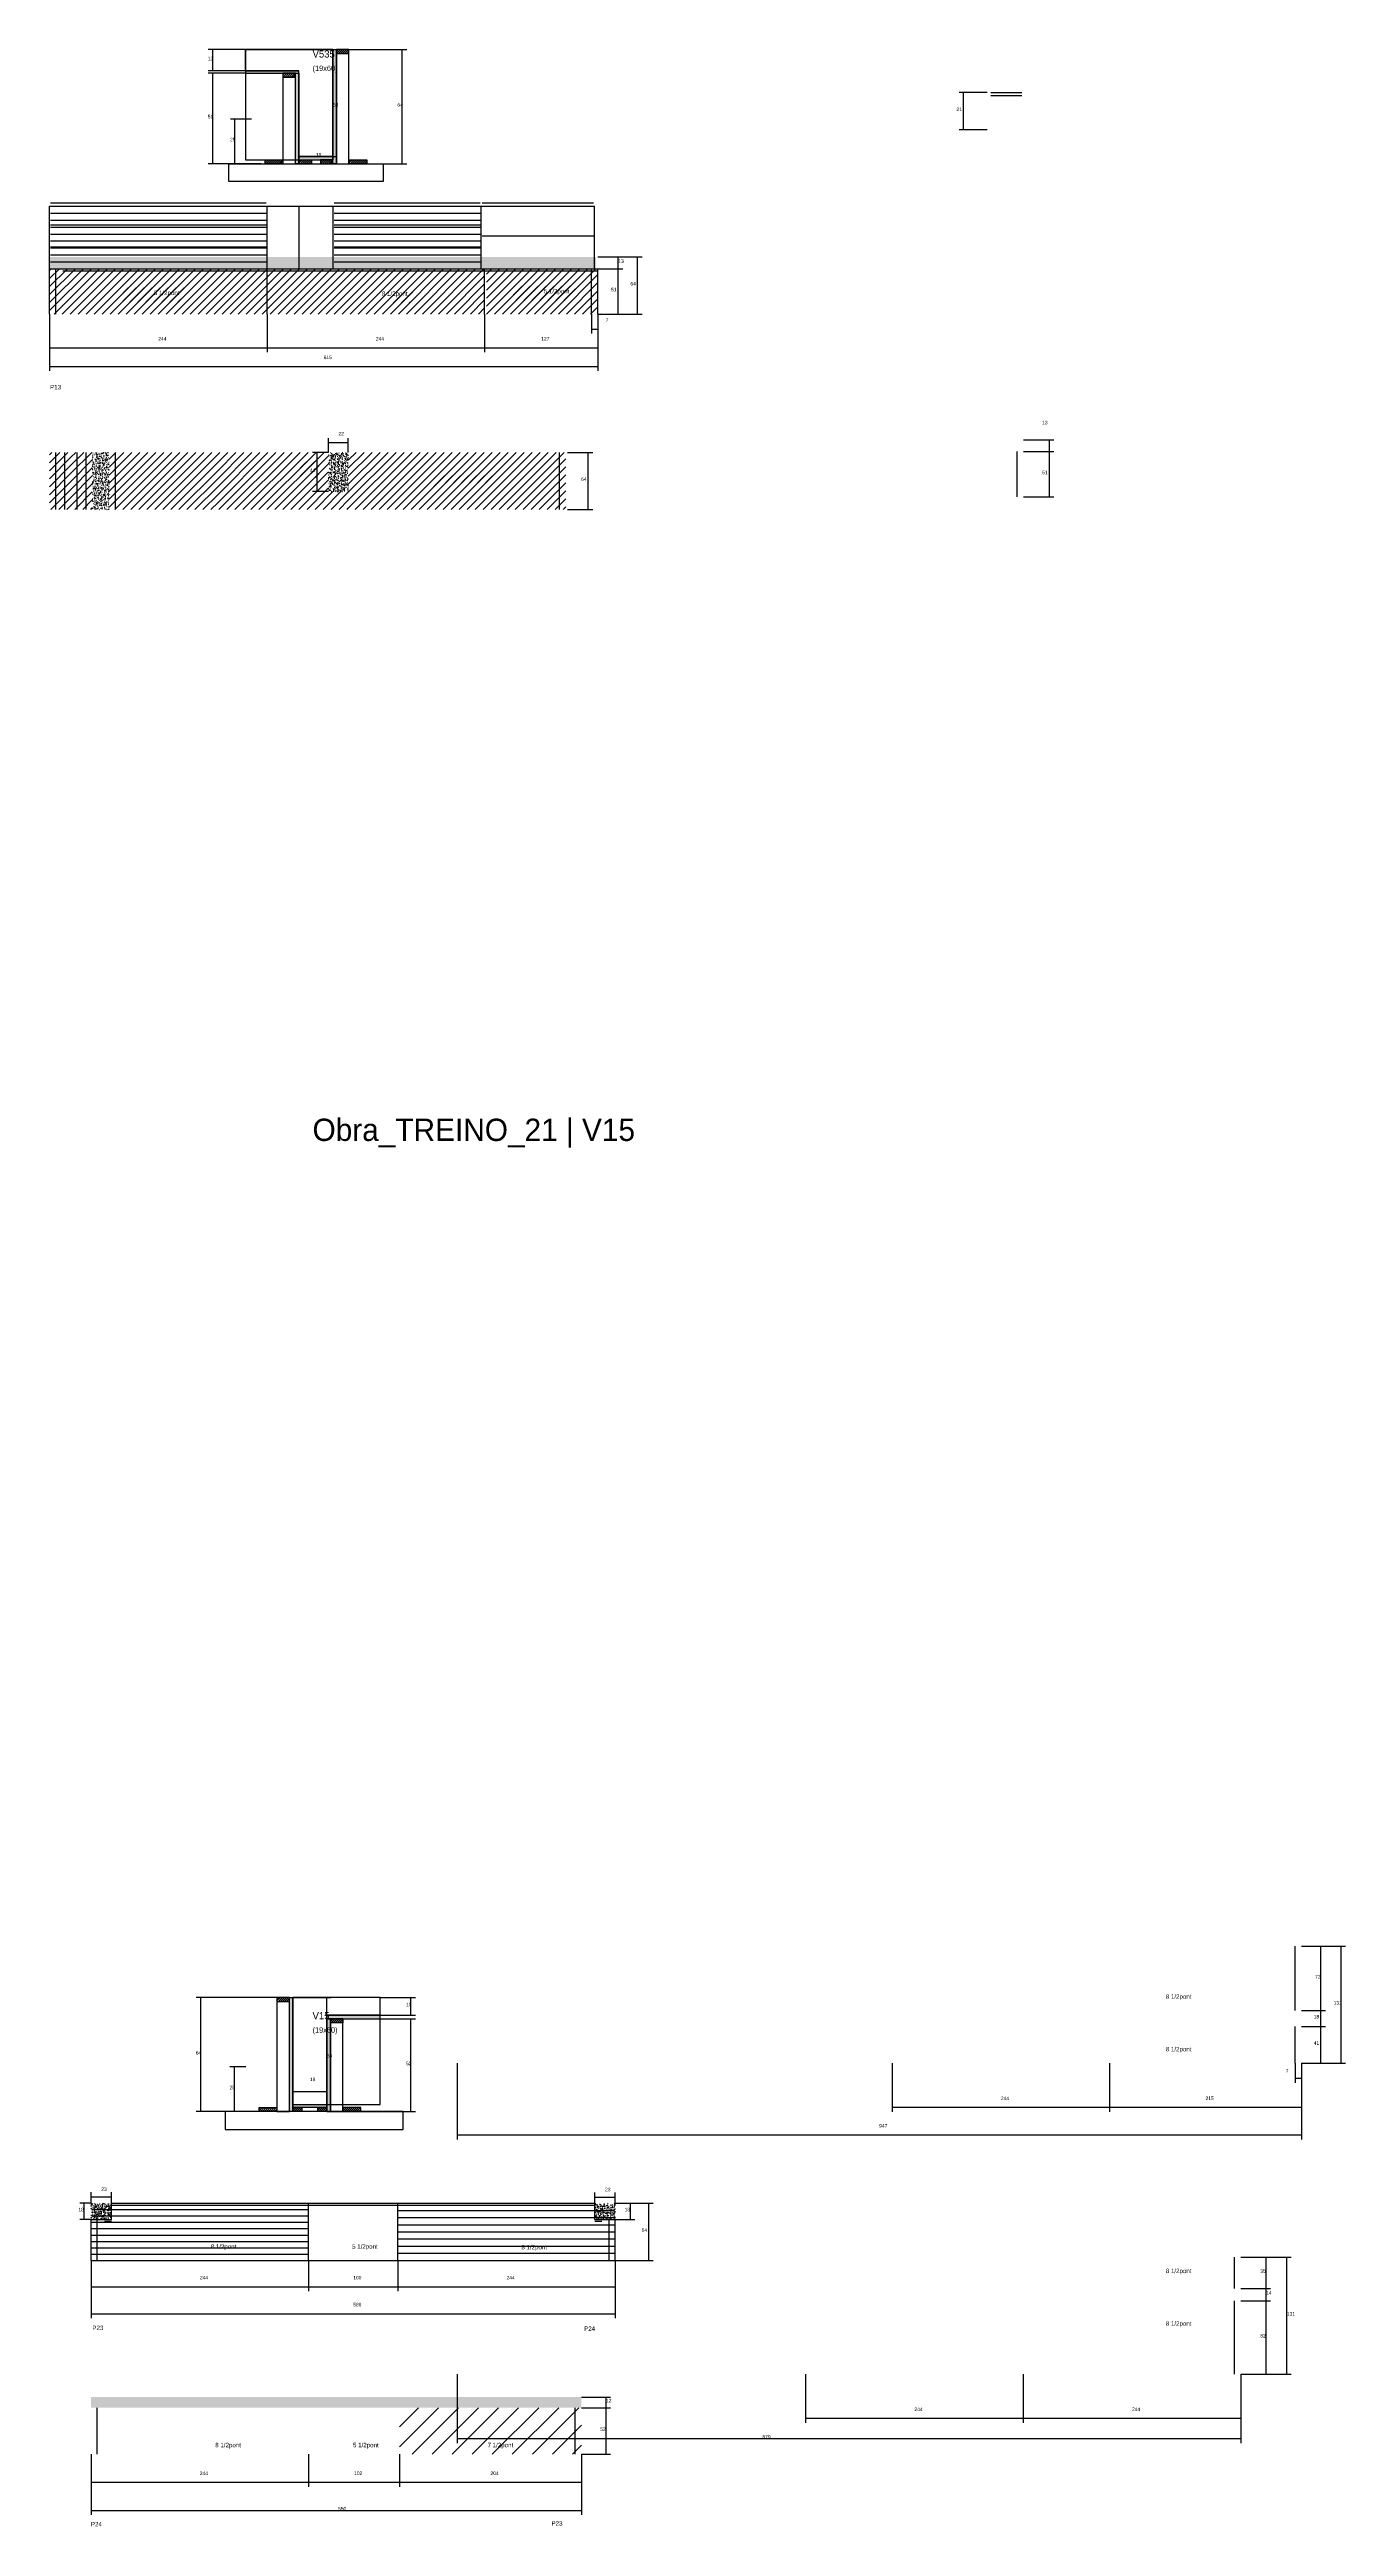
# Model space of a CAD drawing. Header units: metres. Extents: x -2848 to 22762, y -49062 to 1016.
# Drawn here: x 9305 to 10759, y -26964 to -24186 of the extents above; entities that cross this region are included whole.
import ezdxf

# ---------------------------------------------------------------- set-up
doc = ezdxf.new("R2010")
doc.units = ezdxf.units.M
for name, color, linetype in [('CONCRETO', 251, 'Continuous'), ('COTA', 4, 'Continuous'), ('Cota Seção (2x)', 4, 'Continuous'), ('Hachura', 253, 'Continuous'), ('LABEL_ID', 3, 'Continuous'), ('Madeira', 126, 'Continuous'), ('NOMENCLATURA', 7, 'Continuous'), ('Painéis', 200, 'Continuous'), ('SARR_2.2x7', 40, 'Continuous'), ('Texto Seção', 7, 'Continuous')]:
    doc.layers.add(name, color=color, linetype=linetype)

msp = doc.modelspace()

# ---------------------------------------------------------------- hatches: boundary and pattern name
at = {"layer": 'COTA'}
h = msp.add_hatch(dxfattribs=at)
h.set_pattern_fill('AR-CONC', scale=0.03)
h.paths.add_polyline_path([(9305, -24418.6), (9305, -24432.6), (9305, -24432.6), (9918, -24432.6), (9918, -24432.6), (9918, -24418.6), (9918, -24418.6), (9305, -24418.6)])
h = msp.add_hatch(dxfattribs=at)
h.set_pattern_fill('AR-CONC', scale=0.03)
h.paths.add_polyline_path([(9353, -24701.8), (9372, -24701.8), (9372, -24637.8), (9353, -24637.8)])
h = msp.add_hatch(dxfattribs=at)
h.set_pattern_fill('AR-CONC', scale=0.03)
h.paths.add_polyline_path([(9618, -24681.8), (9640, -24681.8), (9640, -24637.8), (9618, -24637.8)])
h = msp.add_hatch(dxfattribs=at)
h.set_pattern_fill('AR-CONC', scale=0.03)
h.paths.add_polyline_path([(9374.6, -26601.4), (9351.6, -26601.4), (9351.6, -26619.4), (9374.6, -26619.4)])
h = msp.add_hatch(dxfattribs=at)
h.set_pattern_fill('AR-CONC', scale=0.03)
h.paths.add_polyline_path([(9916.6, -26601.4), (9916.6, -26619.4), (9939.6, -26619.4), (9939.6, -26601.4)])
h = msp.add_hatch(dxfattribs=at)
h.set_pattern_fill('AR-CONC', scale=0.03)
h.paths.add_polyline_path([(9697.6, -26830.7), (9901.6, -26830.7), (9901.6, -26818.7), (9351.6, -26818.7), (9351.6, -26830.7)])
at = {"layer": 'Hachura'}
h = msp.add_hatch(color=8, dxfattribs=at)
h.dxf.hatch_style = 1
h.paths.add_polyline_path([(9622.8, -24186), (9626.8, -24186), (9626.8, -24186), (9626.8, -24314), (9626.8, -24314), (9622.8, -24314), (9622.8, -24314), (9622.8, -24186)])
h = msp.add_hatch(dxfattribs=at)
h.set_pattern_fill('ANSI31', scale=0.5)
h.paths.add_polyline_path([(9640.8, -24190.4), (9640.8, -24186), (9640.8, -24186), (9626.8, -24186), (9626.8, -24186), (9626.8, -24190.4), (9626.8, -24190.4), (9640.8, -24190.4)])
h = msp.add_hatch(color=8, dxfattribs=at)
h.dxf.hatch_style = 1
h.paths.add_polyline_path([(9584.8, -24212.4), (9584.8, -24210), (9584.8, -24210), (9524.8, -24210), (9524.8, -24210), (9524.8, -24212.4), (9524.8, -24212.4), (9584.8, -24212.4)])
h = msp.add_hatch(dxfattribs=at)
h.set_pattern_fill('ANSI31', scale=0.5)
h.paths.add_polyline_path([(9580.8, -24216.8), (9580.8, -24212.4), (9580.8, -24212.4), (9566.8, -24212.4), (9566.8, -24212.4), (9566.8, -24216.8), (9566.8, -24216.8), (9580.8, -24216.8)])
h = msp.add_hatch(color=8, dxfattribs=at)
h.dxf.hatch_style = 1
h.paths.add_polyline_path([(9580.8, -24212.4), (9584.8, -24212.4), (9584.8, -24212.4), (9584.8, -24314), (9584.8, -24314), (9580.8, -24314), (9580.8, -24314), (9580.8, -24212.4)])
h = msp.add_hatch(dxfattribs=at)
h.set_pattern_fill('ANSI31', scale=0.5)
h.paths.add_polyline_path([(9546.8, -24314), (9546.8, -24309.6), (9546.8, -24309.6), (9566.8, -24309.6), (9566.8, -24309.6), (9566.8, -24314), (9566.8, -24314), (9546.8, -24314)])
h = msp.add_hatch(color=8, dxfattribs=at)
h.dxf.hatch_style = 1
h.paths.add_polyline_path([(9622.8, -24309.6), (9622.8, -24306), (9622.8, -24306), (9584.8, -24306), (9584.8, -24306), (9584.8, -24309.6), (9584.8, -24309.6), (9622.8, -24309.6)])
h = msp.add_hatch(dxfattribs=at)
h.set_pattern_fill('ANSI31', scale=0.5)
h.paths.add_polyline_path([(9584.8, -24314), (9584.8, -24309.6), (9584.8, -24309.6), (9598.8, -24309.6), (9598.8, -24309.6), (9598.8, -24314), (9598.8, -24314), (9584.8, -24314)])
h = msp.add_hatch(dxfattribs=at)
h.set_pattern_fill('ANSI31', scale=0.5)
h.paths.add_polyline_path([(9622.8, -24314), (9622.8, -24309.6), (9622.8, -24309.6), (9608.8, -24309.6), (9608.8, -24309.6), (9608.8, -24314), (9608.8, -24314), (9622.8, -24314)])
h = msp.add_hatch(dxfattribs=at)
h.set_pattern_fill('ANSI31', scale=0.5)
h.paths.add_polyline_path([(9640.8, -24314), (9640.8, -24309.6), (9640.8, -24309.6), (9660.8, -24309.6), (9660.8, -24309.6), (9660.8, -24314), (9660.8, -24314), (9640.8, -24314)])
h = msp.add_hatch(dxfattribs=at)
h.set_pattern_fill('ANSI31', scale=2)
h.paths.add_polyline_path([(9549, -24431.8), (9305, -24431.8), (9305, -24482.6), (9549, -24482.6)])
h = msp.add_hatch(dxfattribs=at)
h.set_pattern_fill('ANSI31', scale=2)
h.paths.add_polyline_path([(9793, -24431.8), (9549, -24431.8), (9549, -24482.6), (9793, -24482.6)])
h = msp.add_hatch(dxfattribs=at)
h.set_pattern_fill('ANSI31', scale=2)
h.paths.add_polyline_path([(9920, -24431.8), (9795, -24431.8), (9795, -24482.6), (9920, -24482.6)])
h = msp.add_hatch(dxfattribs=at)
h.set_pattern_fill('ANSI31', scale=2)
h.paths.add_polyline_path([(9387.7, -24469.5), (9387.7, -24453.3), (9387.7, -24453.3), (9456.3, -24453.3), (9456.3, -24453.3), (9456.3, -24469.5), (9456.3, -24469.5), (9387.7, -24469.5)])
h = msp.add_hatch(dxfattribs=at)
h.set_pattern_fill('ANSI31', scale=2)
h.paths.add_polyline_path([(9641.5, -24470.3), (9709.1, -24470.3), (9709.1, -24470.3), (9714.6, -24454.3), (9714.6, -24454.3), (9647, -24454.3), (9647, -24454.3), (9641.5, -24470.3)])
h = msp.add_hatch(dxfattribs=at)
h.set_pattern_fill('ANSI31', scale=2)
h.paths.add_polyline_path([(9823, -24467.5), (9890.6, -24467.5), (9890.6, -24467.5), (9896.1, -24451.5), (9896.1, -24451.5), (9828.5, -24451.5), (9828.5, -24451.5), (9823, -24467.5)])
h = msp.add_hatch(dxfattribs=at)
h.set_pattern_fill('ANSI31', scale=2)
h.paths.add_polyline_path([(9329, -24637.8), (9305, -24637.8), (9305, -24701.8), (9329, -24701.8)])
h = msp.add_hatch(dxfattribs=at)
h.set_pattern_fill('ANSI31', scale=2)
h.paths.add_polyline_path([(9353, -24637.8), (9329, -24637.8), (9329, -24701.8), (9353, -24701.8)])
h = msp.add_hatch(dxfattribs=at)
h.set_pattern_fill('ANSI31', scale=2)
h.paths.add_polyline_path([(9494, -24637.8), (9372, -24637.8), (9372, -24701.8), (9494, -24701.8)])
h = msp.add_hatch(dxfattribs=at)
h.set_pattern_fill('ANSI31', scale=2)
h.paths.add_polyline_path([(9640, -24681.8), (9618, -24681.8), (9618, -24637.8), (9494, -24637.8), (9494, -24701.8), (9640, -24701.8)])
h = msp.add_hatch(dxfattribs=at)
h.set_pattern_fill('ANSI31', scale=2)
h.paths.add_polyline_path([(9884, -24637.8), (9640, -24637.8), (9640, -24701.8), (9884, -24701.8)])
h = msp.add_hatch(dxfattribs=at)
h.set_pattern_fill('ANSI31', scale=2)
h.paths.add_polyline_path([(9606.9, -24670.6), (9606.9, -24648.4), (9606.9, -24648.4), (9586.3, -24648.4), (9586.3, -24648.4), (9586.3, -24670.6), (9586.3, -24670.6), (9606.9, -24670.6)])
h = msp.add_hatch(dxfattribs=at)
h.set_pattern_fill('ANSI31', scale=2)
h.paths.add_polyline_path([(9734.8, -24680.1), (9802.5, -24680.1), (9802.5, -24680.1), (9808, -24664.2), (9808, -24664.2), (9740.3, -24664.2), (9740.3, -24664.2), (9734.8, -24680.1)])
h = msp.add_hatch(dxfattribs=at)
h.set_pattern_fill('ANSI31', scale=0.5)
h.paths.add_polyline_path([(9560, -26370.5), (9560, -26374.9), (9560, -26374.9), (9574, -26374.9), (9574, -26374.9), (9574, -26370.5), (9574, -26370.5), (9560, -26370.5)])
h = msp.add_hatch(color=8, dxfattribs=at)
h.dxf.hatch_style = 1
h.paths.add_polyline_path([(9574, -26370.5), (9578, -26370.5), (9578, -26370.5), (9578, -26498.5), (9578, -26498.5), (9574, -26498.5), (9574, -26498.5), (9574, -26370.5)])
h = msp.add_hatch(color=8, dxfattribs=at)
h.dxf.hatch_style = 1
h.paths.add_polyline_path([(9676, -26394.5), (9676, -26390.5), (9676, -26390.5), (9616, -26390.5), (9616, -26390.5), (9616, -26394.5), (9616, -26394.5), (9676, -26394.5)])
h = msp.add_hatch(color=8, dxfattribs=at)
h.dxf.hatch_style = 1
h.paths.add_polyline_path([(9620, -26394.5), (9616, -26394.5), (9616, -26394.5), (9616, -26498.5), (9616, -26498.5), (9620, -26498.5), (9620, -26498.5), (9620, -26394.5)])
h = msp.add_hatch(dxfattribs=at)
h.set_pattern_fill('ANSI31', scale=0.5)
h.paths.add_polyline_path([(9634, -26394.5), (9634, -26398.9), (9634, -26398.9), (9620, -26398.9), (9620, -26398.9), (9620, -26394.5), (9620, -26394.5), (9634, -26394.5)])
h = msp.add_hatch(dxfattribs=at)
h.set_pattern_fill('ANSI31', scale=0.5)
h.paths.add_polyline_path([(9540, -26498.5), (9540, -26494.1), (9540, -26494.1), (9560, -26494.1), (9560, -26494.1), (9560, -26498.5), (9560, -26498.5), (9540, -26498.5)])
h = msp.add_hatch(color=8, dxfattribs=at)
h.dxf.hatch_style = 1
h.paths.add_polyline_path([(9578, -26494.1), (9578, -26490.5), (9578, -26490.5), (9616, -26490.5), (9616, -26490.5), (9616, -26494.1), (9616, -26494.1), (9578, -26494.1)])
h = msp.add_hatch(dxfattribs=at)
h.set_pattern_fill('ANSI31', scale=0.5)
h.paths.add_polyline_path([(9578, -26498.5), (9578, -26494.1), (9578, -26494.1), (9588, -26494.1), (9588, -26494.1), (9588, -26498.5), (9588, -26498.5), (9578, -26498.5)])
h = msp.add_hatch(dxfattribs=at)
h.set_pattern_fill('ANSI31', scale=0.5)
h.paths.add_polyline_path([(9606, -26498.5), (9606, -26494.1), (9606, -26494.1), (9616, -26494.1), (9616, -26494.1), (9616, -26498.5), (9616, -26498.5), (9606, -26498.5)])
h = msp.add_hatch(dxfattribs=at)
h.set_pattern_fill('ANSI31', scale=0.5)
h.paths.add_polyline_path([(9654, -26498.5), (9654, -26494.1), (9654, -26494.1), (9634, -26494.1), (9634, -26494.1), (9634, -26498.5), (9634, -26498.5), (9654, -26498.5)])
h = msp.add_hatch(dxfattribs=at)
h.set_pattern_fill('ANSI31', scale=5)
h.paths.add_polyline_path([(9697.6, -26830.7), (9697.6, -26882.7), (9901.6, -26882.7), (9901.6, -26830.7)])

# ---------------------------------------------------------------- linework, layer by layer
at = {"layer": 'CONCRETO'}
for points in [[(9584.8, -24210), (9524.8, -24210), (9524.8, -24186), (9622.8, -24186), (9622.8, -24309.6), (9622.8, -24309.6), (9622.8, -24306), (9584.8, -24306)], [(9524.8, -24309.6), (9622.8, -24309.6), (9622.8, -24186), (9524.8, -24186)], [(9676, -26390.5), (9676, -26370.5), (9578, -26370.5), (9578, -26370.5), (9578, -26370.5), (9578, -26490.5), (9616, -26490.5), (9616, -26400.5), (9616, -26390.5)], [(9578, -26490.5), (9676, -26490.5), (9676, -26370.5), (9578, -26370.5)]]:
    msp.add_lwpolyline(points, close=True, dxfattribs=at)
at = {"layer": 'COTA'}
for p, q in [((9524.8, -24186), (9483, -24186)), ((9488, -24210), (9488, -24186)), ((9640.8, -24186), (9705.7, -24186)), ((9700.7, -24314), (9700.7, -24186)), ((9524.8, -24210), (9483, -24210)), ((9524.8, -24212.4), (9483, -24212.4)), ((9488, -24314), (9488, -24212.4)), ((9531.5, -24264), (9507.9, -24264)), ((9512.9, -24314), (9512.9, -24264)), ((9542.4, -24314), (9483, -24314)), ((9531.5, -24314), (9507.9, -24314)), ((9640.8, -24314), (9705.7, -24314)), ((9920, -24418.6), (9948, -24418.6)), ((9920, -24418.6), (9969.6, -24418.6)), ((9920, -24431.8), (9948, -24431.8)), ((9920, -24431.8), (9948, -24431.8)), ((9943, -24431.8), (9943, -24418.6)), ((9943, -24482.6), (9943, -24431.8)), ((9964.6, -24482.6), (9964.6, -24418.6)), ((9305, -24482.6), (9305, -24525.5)), ((9305, -24482.6), (9305, -24546.4)), ((9549, -24482.6), (9549, -24525.5)), ((9549, -24482.6), (9549, -24525.5)), ((9793, -24482.6), (9793, -24525.5)), ((9793, -24482.6), (9793, -24525.5)), ((9913, -24482.6), (9913, -24504.5)), ((9913, -24499.5), (9920, -24499.5)), ((9920, -24482.6), (9920, -24504.5)), ((9920, -24482.6), (9920, -24525.5)), ((9920, -24482.6), (9948, -24482.6)), ((9920, -24482.6), (9969.6, -24482.6)), ((9920, -24482.6), (9920, -24546.4)), ((9305, -24520.5), (9549, -24520.5)), ((9549, -24520.5), (9793, -24520.5)), ((9793, -24520.5), (9920, -24520.5)), ((9305, -24541.4), (9920, -24541.4)), ((9618, -24637.8), (9600.1, -24637.8)), ((9605.1, -24681.8), (9605.1, -24637.8)), ((9618, -24637.8), (9618, -24621.8)), ((9618, -24626.8), (9640, -24626.8)), ((9640, -24637.8), (9640, -24621.8)), ((9886, -24637.8), (9914.3, -24637.8)), ((9909.3, -24701.8), (9909.3, -24637.8)), ((10397.5, -24623.7), (10431.5, -24623.7)), ((10397.5, -24636.9), (10431.5, -24636.9)), ((10397.5, -24636.9), (10431.5, -24636.9)), ((10426.5, -24636.9), (10426.5, -24623.7)), ((10426.5, -24687.7), (10426.5, -24636.9)), ((9618, -24681.8), (9600.1, -24681.8)), ((10397.5, -24687.7), (10431.5, -24687.7)), ((9886, -24701.8), (9914.3, -24701.8)), ((10709.1, -26313.2), (10758.6, -26313.2)), ((10709.1, -26313.2), (10736.1, -26313.2)), ((10731.1, -26385.2), (10731.1, -26313.2)), ((10753.6, -26444.2), (10753.6, -26313.2)), ((9560, -26370.5), (9469.6, -26370.5)), ((9474.6, -26498.5), (9474.6, -26370.5)), ((9676, -26370.5), (9715.4, -26370.5)), ((9710.4, -26390.5), (9710.4, -26370.5)), ((10709.1, -26385.2), (10736.1, -26385.2)), ((10709.1, -26385.2), (10736.1, -26385.2)), ((10731.1, -26403.2), (10731.1, -26385.2)), ((9634, -26394.5), (9715.4, -26394.5)), ((9676, -26390.5), (9715.4, -26390.5)), ((9710.4, -26498.5), (9710.4, -26394.5)), ((10709.1, -26403.2), (10736.1, -26403.2)), ((10709.1, -26403.2), (10736.1, -26403.2)), ((10731.1, -26444.2), (10731.1, -26403.2)), ((9762.1, -26444.2), (9762.1, -26529.7)), ((10250.1, -26444.2), (10250.1, -26498.7)), ((10494.1, -26444.2), (10494.1, -26498.7)), ((10494.1, -26444.2), (10494.1, -26498.7)), ((10702.1, -26444.2), (10702.1, -26466.1)), ((10709.1, -26444.2), (10736.1, -26444.2)), ((10709.1, -26444.2), (10758.6, -26444.2)), ((10709.1, -26444.2), (10709.1, -26529.7)), ((10709.1, -26444.2), (10709.1, -26466.1)), ((9525, -26448.5), (9507.4, -26448.5)), ((9512.4, -26498.5), (9512.4, -26448.5)), ((10702.1, -26461.1), (10709.1, -26461.1)), ((10709.1, -26456.4), (10709.1, -26498.7)), ((9540, -26498.5), (9469.6, -26498.5)), ((9531.9, -26498.5), (9507.4, -26498.5)), ((9654, -26498.5), (9715.4, -26498.5)), ((10250.1, -26493.7), (10494.1, -26493.7)), ((10494.1, -26493.7), (10709.1, -26493.7)), ((9762.1, -26524.7), (10709.1, -26524.7)), ((9351.6, -26601.4), (9338.9, -26601.4)), ((9343.9, -26619.4), (9343.9, -26601.4)), ((9351.6, -26601.4), (9351.6, -26589)), ((9351.6, -26594), (9374.6, -26594)), ((9374.6, -26601.4), (9374.6, -26589)), ((9916.6, -26601.4), (9916.6, -26589.4)), ((9916.6, -26594.4), (9939.6, -26594.4)), ((9939.6, -26601.4), (9939.6, -26589.4)), ((9939.6, -26601.4), (9982.2, -26601.4)), ((9939.6, -26601.4), (9961.6, -26601.4)), ((9956.6, -26619.4), (9956.6, -26601.4)), ((9977.2, -26665.4), (9977.2, -26601.4)), ((9351.6, -26619.4), (9338.9, -26619.4)), ((9939.6, -26619.4), (9961.6, -26619.4)), ((9351.6, -26665.4), (9351.6, -26699.9)), ((9351.6, -26665.4), (9351.6, -26730.2)), ((9595.6, -26665.4), (9595.6, -26699.9)), ((9595.6, -26665.4), (9595.6, -26699.9)), ((9695.6, -26665.4), (9695.6, -26699.9)), ((9695.6, -26665.4), (9695.6, -26699.9)), ((9939.6, -26665.4), (9939.6, -26699.9)), ((9939.6, -26665.4), (9982.2, -26665.4)), ((9939.6, -26665.4), (9939.6, -26730.2)), ((10641.1, -26661.9), (10697.8, -26661.9)), ((10641.1, -26661.9), (10674.6, -26661.9)), ((10669.6, -26696.9), (10669.6, -26661.9)), ((10692.8, -26792.9), (10692.8, -26661.9)), ((9351.6, -26694.9), (9595.6, -26694.9)), ((9595.6, -26694.9), (9695.6, -26694.9)), ((9695.6, -26694.9), (9939.6, -26694.9)), ((10641.1, -26696.9), (10674.6, -26696.9)), ((10641.1, -26696.9), (10674.6, -26696.9)), ((10641.1, -26710.9), (10674.6, -26710.9)), ((10641.1, -26710.9), (10674.6, -26710.9)), ((10669.6, -26710.9), (10669.6, -26696.9)), ((10669.6, -26792.9), (10669.6, -26710.9)), ((9351.6, -26725.2), (9939.6, -26725.2)), ((9762.1, -26792.9), (9762.1, -26870.3)), ((10153.1, -26792.9), (10153.1, -26847.4)), ((10397.1, -26792.9), (10397.1, -26847.4)), ((10397.1, -26792.9), (10397.1, -26847.4)), ((10641.1, -26792.9), (10674.6, -26792.9)), ((10641.1, -26792.9), (10697.8, -26792.9)), ((10641.1, -26792.9), (10641.1, -26870.3)), ((10641.1, -26805.1), (10641.1, -26847.4)), ((9901.6, -26818.7), (9934.2, -26818.7)), ((9901.6, -26830.7), (9934.2, -26830.7)), ((9901.6, -26830.7), (9934.2, -26830.7)), ((9929.2, -26830.7), (9929.2, -26818.7)), ((9929.2, -26882.7), (9929.2, -26830.7)), ((10153.1, -26842.4), (10397.1, -26842.4)), ((10397.1, -26842.4), (10641.1, -26842.4)), ((9351.6, -26882.7), (9351.6, -26950.8)), ((9351.6, -26882.7), (9351.6, -26919.2)), ((9595.6, -26882.7), (9595.6, -26919.2)), ((9595.6, -26882.7), (9595.6, -26919.2)), ((9697.6, -26882.7), (9697.6, -26919.2)), ((9697.6, -26882.7), (9697.6, -26919.2)), ((9762.1, -26865.3), (10641.1, -26865.3)), ((9901.6, -26882.7), (9901.6, -26919.2)), ((9901.6, -26882.7), (9901.6, -26950.8)), ((9901.6, -26882.7), (9934.2, -26882.7)), ((9351.6, -26914.2), (9595.6, -26914.2)), ((9595.6, -26914.2), (9697.6, -26914.2)), ((9697.6, -26914.2), (9901.6, -26914.2)), ((9351.6, -26945.8), (9901.6, -26945.8))]:
    msp.add_line(p, q, dxfattribs=at)
at = {"layer": 'Cota Seção (2x)'}
for p, q in [((9584.8, -24186), (9627.8, -24186)), ((9622.8, -24306), (9622.8, -24186)), ((10356.7, -24234.1), (10325.3, -24234.1)), ((10330.3, -24276.1), (10330.3, -24234.1)), ((10356.7, -24276.1), (10325.3, -24276.1)), ((9584.8, -24314), (9584.8, -24301)), ((9622.8, -24314), (9622.8, -24301)), ((9584.8, -24306), (9627.8, -24306)), ((9584.8, -24306), (9622.8, -24306)), ((9578, -26370.5), (9621, -26370.5)), ((9616, -26490.5), (9616, -26370.5)), ((9578, -26490.5), (9578, -26470.9)), ((9616, -26490.5), (9616, -26470.9)), ((9578, -26475.9), (9616, -26475.9)), ((9578, -26490.5), (9621, -26490.5))]:
    msp.add_line(p, q, dxfattribs=at)
at = {"layer": 'Madeira'}
for points in [[(9640.8, -24190.4), (9640.8, -24186), (9626.8, -24186), (9626.8, -24190.4)], [(9640.8, -24186), (9626.8, -24186), (9626.8, -24314), (9640.8, -24314)], [(9580.8, -24216.8), (9580.8, -24212.4), (9566.8, -24212.4), (9566.8, -24216.8)], [(9580.8, -24212.4), (9566.8, -24212.4), (9566.8, -24314), (9580.8, -24314)], [(9679.1, -24334), (9506.2, -24334), (9506.2, -24314), (9679.1, -24314)], [(9546.8, -24314), (9546.8, -24309.6), (9566.8, -24309.6), (9566.8, -24314)], [(9584.8, -24314), (9584.8, -24309.6), (9598.8, -24309.6), (9598.8, -24314)], [(9622.8, -24314), (9622.8, -24309.6), (9608.8, -24309.6), (9608.8, -24314)], [(9640.8, -24314), (9640.8, -24309.6), (9660.8, -24309.6), (9660.8, -24314)], [(9560, -26370.5), (9560, -26374.9), (9574, -26374.9), (9574, -26370.5)], [(9560, -26498.5), (9574, -26498.5), (9574, -26370.5), (9560, -26370.5)], [(9634, -26394.5), (9634, -26398.9), (9620, -26398.9), (9620, -26394.5)], [(9634, -26394.5), (9620, -26394.5), (9620, -26498.5), (9634, -26498.5)], [(9502.1, -26518.5), (9701.7, -26518.5), (9701.7, -26498.5), (9502.1, -26498.5)], [(9540, -26498.5), (9540, -26494.1), (9560, -26494.1), (9560, -26498.5)], [(9578, -26498.5), (9578, -26494.1), (9588, -26494.1), (9588, -26498.5)], [(9606, -26498.5), (9606, -26494.1), (9616, -26494.1), (9616, -26498.5)], [(9654, -26498.5), (9654, -26494.1), (9634, -26494.1), (9634, -26498.5)]]:
    msp.add_lwpolyline(points, close=True, dxfattribs=at)
at = {"layer": 'Painéis'}
for p, q in [((9626.8, -24314), (9626.8, -24186)), ((9524.8, -24210), (9584.8, -24210)), ((9584.8, -24314), (9584.8, -24212.4)), ((10360.7, -24234.1), (10395.7, -24234.1)), ((10360.7, -24237.7), (10395.7, -24237.7)), ((9584.8, -24306), (9622.8, -24306)), ((9584.8, -24309.6), (9584.8, -24306)), ((9622.8, -24309.6), (9622.8, -24306)), ((9305, -24361.8), (9549.1, -24361.8)), ((9305, -24431.8), (9305, -24361.8)), ((9549.1, -24431.8), (9549.1, -24361.8)), ((9549.1, -24361.8), (9585.1, -24361.8)), ((9549.1, -24431.8), (9549.1, -24361.8)), ((9585.1, -24431.8), (9585.1, -24361.8)), ((9585.1, -24361.8), (9623.1, -24361.8)), ((9585.1, -24431.8), (9585.1, -24361.8)), ((9623.1, -24431.8), (9623.1, -24361.8)), ((9623.1, -24361.8), (9789.1, -24361.8)), ((9623.1, -24431.8), (9623.1, -24361.8)), ((9789.1, -24431.8), (9789.1, -24361.8)), ((9789.1, -24361.8), (9916.1, -24361.8)), ((9789.1, -24431.8), (9789.1, -24361.8)), ((9916.1, -24431.8), (9916.1, -24361.8)), ((9305, -24431.8), (9920, -24431.8)), ((9305, -24482.6), (9305, -24431.8)), ((9305, -24431.8), (9549.1, -24431.8)), ((9549, -24482.6), (9549, -24431.8)), ((9549.1, -24431.8), (9585.1, -24431.8)), ((9585.1, -24431.8), (9623.1, -24431.8)), ((9623.1, -24431.8), (9789.1, -24431.8)), ((9789.1, -24431.8), (9916.1, -24431.8)), ((9793, -24482.6), (9793, -24431.8)), ((9920, -24482.6), (9920, -24431.8)), ((9578, -26498.5), (9578, -26370.5)), ((9616, -26390.5), (9676, -26390.5)), ((9616, -26394.5), (9616, -26390.5)), ((9616, -26498.5), (9616, -26394.5)), ((9676, -26394.5), (9676, -26390.5)), ((9578, -26490.5), (9616, -26490.5)), ((9578, -26494.1), (9578, -26490.5)), ((9616, -26494.1), (9616, -26490.5)), ((9374.6, -26601.4), (9916.6, -26601.4)), ((9374.6, -26619.4), (9374.6, -26601.4)), ((9595.6, -26665.4), (9595.6, -26601.4)), ((9695.6, -26665.4), (9695.6, -26601.4)), ((9916.6, -26619.4), (9916.6, -26601.4)), ((9351.6, -26619.4), (9374.6, -26619.4)), ((9351.6, -26665.4), (9351.6, -26619.4)), ((9916.6, -26619.4), (9939.6, -26619.4)), ((9939.6, -26665.4), (9939.6, -26619.4)), ((9351.6, -26665.4), (9939.6, -26665.4))]:
    msp.add_line(p, q, dxfattribs=at)
for points in [[(9622.8, -24186), (9626.8, -24186), (9626.8, -24314), (9622.8, -24314)], [(9584.8, -24212.4), (9584.8, -24210), (9524.8, -24210), (9524.8, -24212.4)], [(9580.8, -24212.4), (9584.8, -24212.4), (9584.8, -24314), (9580.8, -24314)], [(9622.8, -24309.6), (9622.8, -24306), (9584.8, -24306), (9584.8, -24309.6)], [(9574, -26370.5), (9578, -26370.5), (9578, -26498.5), (9574, -26498.5)], [(9676, -26394.5), (9676, -26390.5), (9616, -26390.5), (9616, -26394.5)], [(9620, -26394.5), (9616, -26394.5), (9616, -26498.5), (9620, -26498.5)], [(9578, -26494.1), (9578, -26490.5), (9616, -26490.5), (9616, -26494.1)]]:
    msp.add_lwpolyline(points, close=True, dxfattribs=at)
at = {"layer": 'SARR_2.2x7'}
for p, q in [((9306, -24357.9), (9548.1, -24357.9)), ((9624.1, -24357.9), (9788.1, -24357.9)), ((9790.1, -24357.9), (9915.1, -24357.9)), ((9306, -24369.6), (9548.1, -24369.6)), ((9306, -24377.4), (9548.1, -24377.4)), ((9306, -24382.5), (9548.1, -24382.5)), ((9306, -24385.1), (9548.1, -24385.1)), ((9624.1, -24369.6), (9788.1, -24369.6)), ((9624.1, -24377.4), (9788.1, -24377.4)), ((9624.1, -24382.5), (9788.1, -24382.5)), ((9624.1, -24385.1), (9788.1, -24385.1)), ((9306, -24392.9), (9548.1, -24392.9)), ((9306, -24400.7), (9548.1, -24400.7)), ((9306, -24407.2), (9548.1, -24407.2)), ((9306, -24408.5), (9548.1, -24408.5)), ((9306, -24416.2), (9548.1, -24416.2)), ((9624.1, -24392.9), (9788.1, -24392.9)), ((9624.1, -24400.7), (9788.1, -24400.7)), ((9624.1, -24407.2), (9788.1, -24407.2)), ((9624.1, -24408.5), (9788.1, -24408.5)), ((9624.1, -24416.2), (9788.1, -24416.2)), ((9790.1, -24394.8), (9915.1, -24394.8)), ((9306, -24424), (9548.1, -24424)), ((9312, -24482.6), (9312, -24431.8)), ((9320, -24434), (9920, -24434)), ((9624.1, -24424), (9788.1, -24424)), ((9913, -24482.6), (9913, -24431.8)), ((9312, -24701.8), (9312, -24637.8)), ((9322, -24701.8), (9322, -24637.8)), ((9336, -24701.8), (9336, -24637.8)), ((9346, -24701.8), (9346, -24637.8)), ((9379, -24701.8), (9379, -24637.8)), ((9877, -24701.8), (9877, -24637.8)), ((10390.5, -24687.7), (10390.5, -24636.9)), ((10702.1, -26385.2), (10702.1, -26313.2)), ((10702.1, -26444.2), (10702.1, -26403.2)), ((9352.6, -26608.5), (9594.6, -26608.5)), ((9374.6, -26603.6), (9595.6, -26603.6)), ((9595.6, -26603.6), (9695.6, -26603.6)), ((9695.6, -26603.6), (9916.6, -26603.6)), ((9696.6, -26609.4), (9938.6, -26609.4)), ((9352.6, -26615.6), (9594.6, -26615.6)), ((9352.6, -26622.7), (9594.6, -26622.7)), ((9352.6, -26629.8), (9594.6, -26629.8)), ((9352.6, -26637), (9594.6, -26637)), ((9358.6, -26665.4), (9358.6, -26619.4)), ((9366.6, -26621.6), (9374.6, -26621.6)), ((9696.6, -26617.4), (9938.6, -26617.4)), ((9696.6, -26625.4), (9938.6, -26625.4)), ((9696.6, -26633.4), (9938.6, -26633.4)), ((9916.6, -26621.6), (9924.6, -26621.6)), ((9932.6, -26665.4), (9932.6, -26619.4)), ((9352.6, -26644.1), (9594.6, -26644.1)), ((9352.6, -26651.2), (9594.6, -26651.2)), ((9352.6, -26658.3), (9594.6, -26658.3)), ((9696.6, -26641.4), (9938.6, -26641.4)), ((9696.6, -26649.4), (9938.6, -26649.4)), ((9696.6, -26657.4), (9938.6, -26657.4)), ((10634.1, -26696.9), (10634.1, -26661.9)), ((10634.1, -26792.9), (10634.1, -26710.9)), ((9358.6, -26882.7), (9358.6, -26830.7)), ((9894.6, -26882.7), (9894.6, -26830.7))]:
    msp.add_line(p, q, dxfattribs=at)

# ---------------------------------------------------------------- texts
at = {"layer": 'COTA'}
for s, p in [('12', (9482.5, -24198)), ('64', (9695.2, -24250)), ('51', (9482.5, -24263.2)), ('25', (9507.4, -24289)), ('13', (9943, -24425.2)), ('51', (9934.9, -24457.2)), ('64', (9956.5, -24450.6)), ('7', (9928.9, -24491.4)), ('244', (9427, -24512.4)), ('244', (9671, -24512.4)), ('127', (9856.5, -24512.4)), ('615', (9612.5, -24533.2)), ('13', (10418.3, -24606.3)), ('22', (9629, -24618.8)), ('44', (9597.1, -24659.8)), ('64', (9901.2, -24669.8)), ('51', (10418.4, -24662.3)), ('72', (10724.6, -26349.2)), ('10', (9704.9, -26380.5)), ('131', (10745.3, -26378.7)), ('18', (10723, -26394.2)), ('64', (9469.1, -26434.5)), ('52', (9704.9, -26446.5)), ('41', (10723, -26423.7)), ('25', (9506.9, -26473.5)), ('7', (10691.7, -26454.6)), ('244', (10372.1, -26485.7)), ('215', (10601.6, -26485.6)), ('947', (10235.6, -26516.6)), ('23', (9363.1, -26587.5)), ('18', (9337.4, -26610.4)), ('23', (9928.1, -26587.9)), ('18', (9950.1, -26610.4)), ('64', (9969.1, -26633.4)), ('244', (9473.6, -26686.8)), ('100', (9645.6, -26686.8)), ('244', (9817.6, -26686.8)), ('35', (10663.1, -26679.4)), ('588', (9645.6, -26717)), ('14', (10669.6, -26703.9)), ('82', (10663.1, -26751.9)), ('131', (10692.8, -26727.4)), ('12', (9929.2, -26824.7)), ('244', (10275.1, -26834.4)), ('244', (10519.1, -26834.4)), ('52', (9922.7, -26856.7)), ('879', (10104.6, -26865.3)), ('244', (9473.6, -26906.1)), ('102', (9646.6, -26906.1)), ('204', (9799.6, -26906.1)), ('550', (9628.6, -26945.8))]:
    msp.add_text(s, height=4, dxfattribs=at).set_placement(p)
at = {"layer": 'Cota Seção (2x)'}
for s, p in [('60', (9622.8, -24250)), ('21', (10322.2, -24255.1)), ('19', (9603.8, -24306)), ('60', (9616, -26438)), ('19', (9597, -26464.4))]:
    msp.add_text(s, height=4, dxfattribs=at).set_placement(p)
at = {"layer": 'LABEL_ID'}
msp.add_text('Obra_TREINO_21 | V15', height=25, dxfattribs=at).set_placement((9600, -25410))
at = {"layer": 'NOMENCLATURA'}
for s, p in [('8 1/2pont', (9422, -24461.4)), ('8 1/2pont', (9677.8, -24462.3)), ('5 1/2pont', (9859.3, -24459.5)), ('P13', (9305.6, -24567.1)), ('8 1/2pont', (10557.1, -26372)), ('8 1/2pont', (10557.1, -26431)), ('8 1/2pont', (9485.7, -26652.4)), ('5 1/2pont', (9644.4, -26652.4)), ('8 1/2pont', (9834.3, -26653.1)), ('8 1/2pont', (10557.1, -26679.7)), ('P23', (9353.1, -26743.6)), ('P24', (9904.6, -26744.5)), ('8 1/2pont', (10557.1, -26738.7)), ('8 1/2pont', (9490.9, -26875)), ('5 1/2pont', (9645.4, -26875)), ('7 1/2pont', (9796.3, -26875)), ('P24', (9351.4, -26963.8)), ('P23', (9868.1, -26962.9))]:
    msp.add_text(s, height=5, dxfattribs=at).set_placement(p)
at = {"layer": 'Texto Seção'}
for s, height, p in [('V535', 8, (9600, -24195)), ('(19x60)', 6, (9600, -24210)), ('V15', 8, (9600, -26395)), ('(19x60)', 6, (9600, -26410))]:
    msp.add_text(s, height=height, dxfattribs=at).set_placement(p)

doc.saveas('drawing.dxf')
